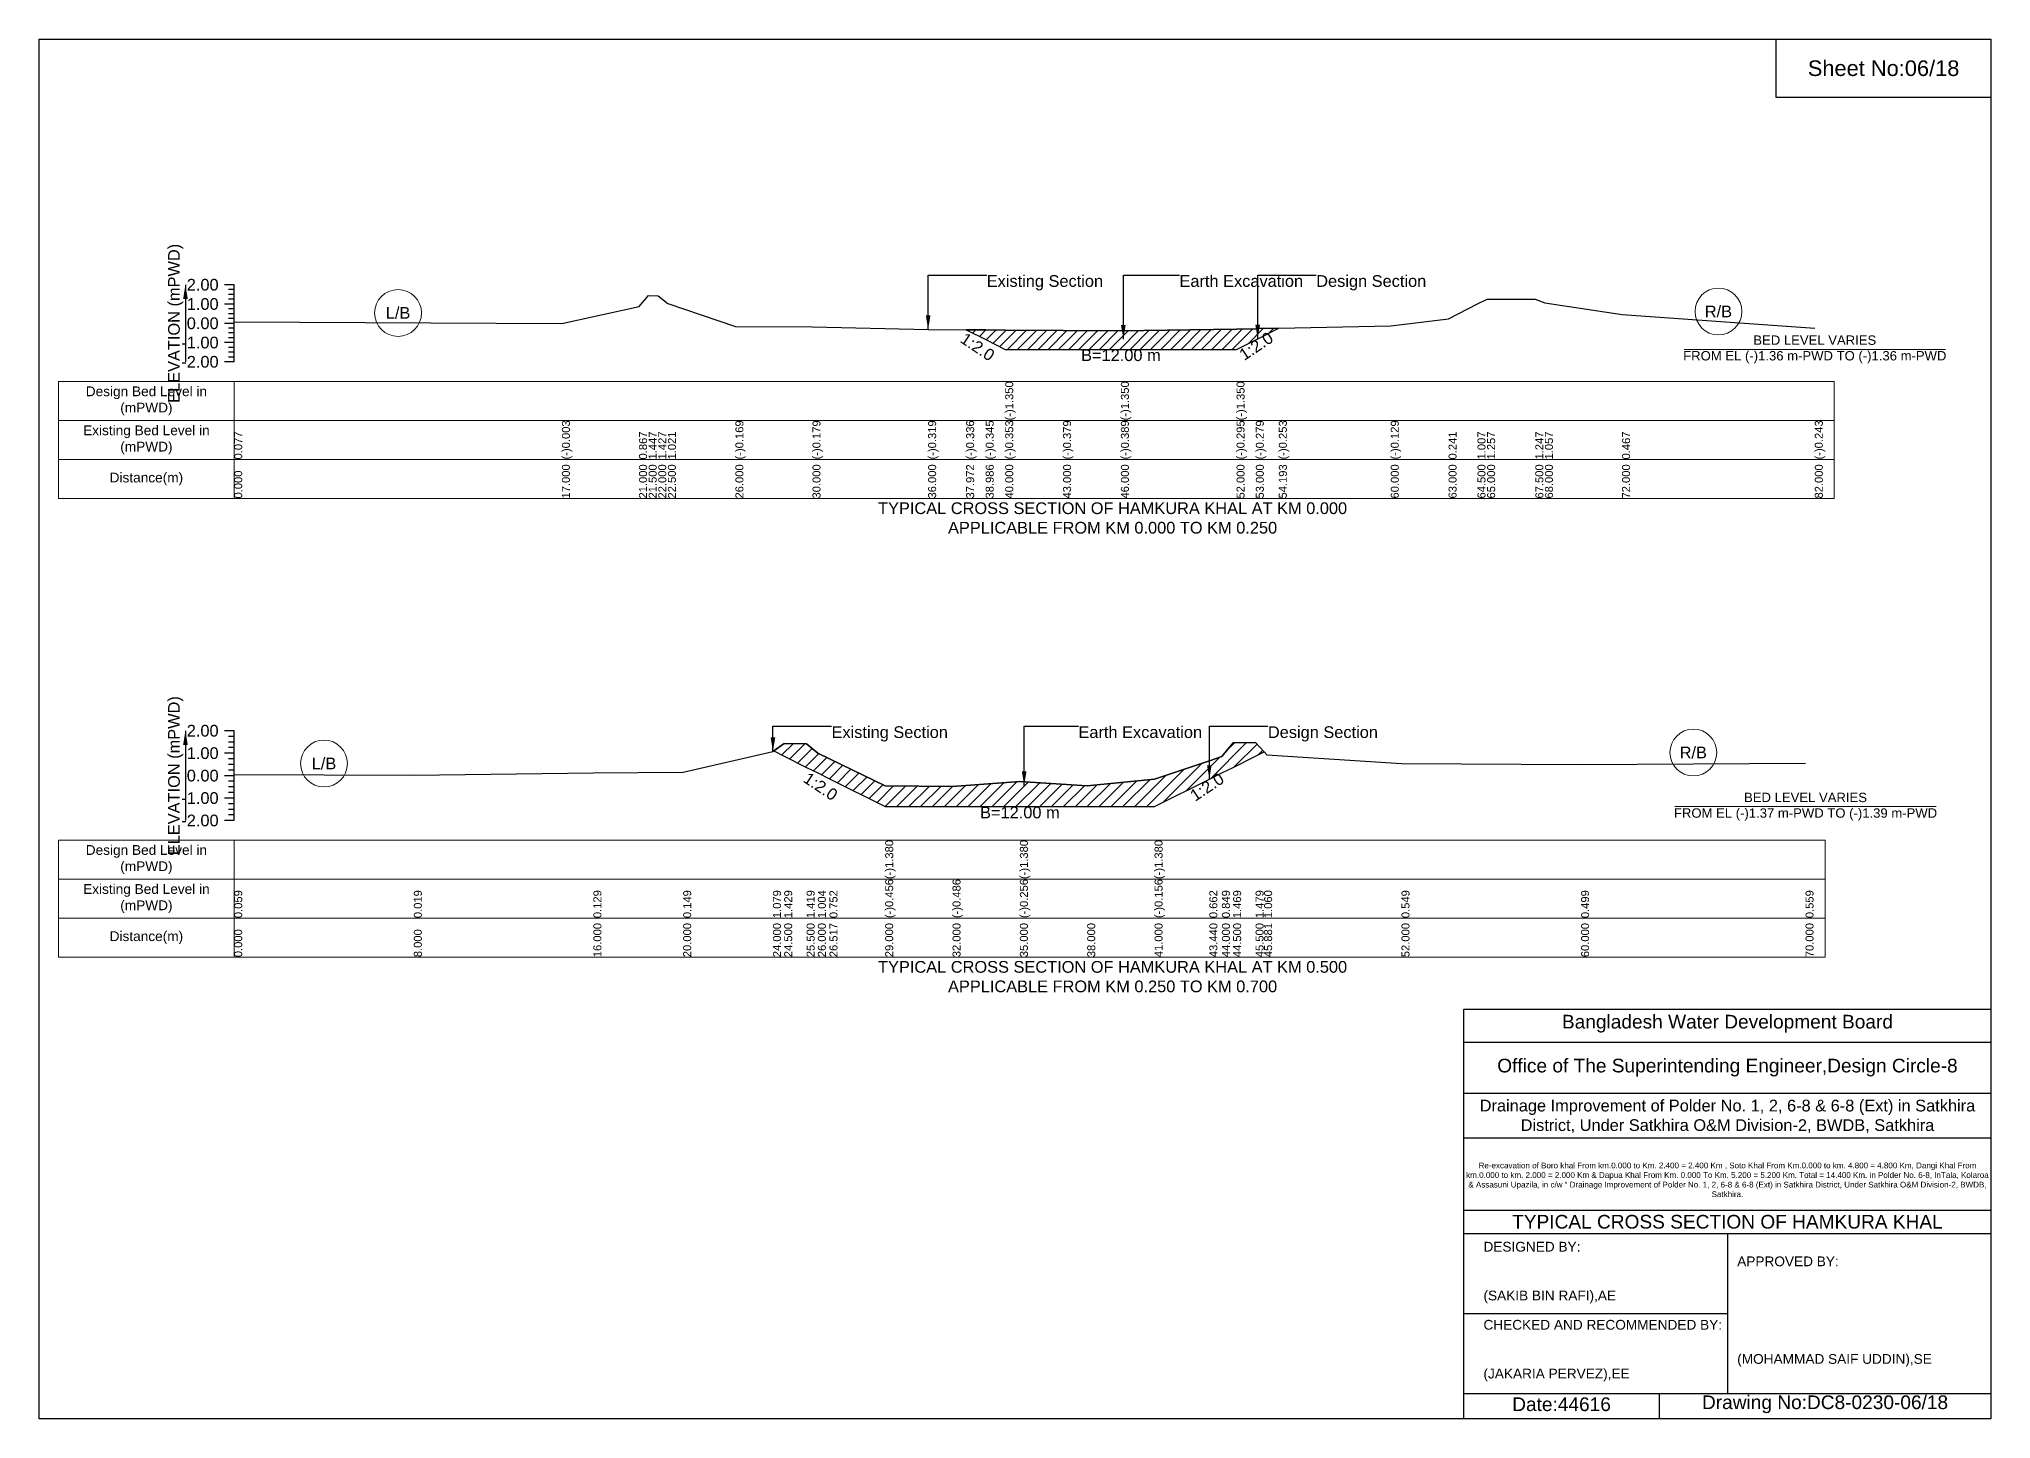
# Model space of a CAD drawing. Header units: inches. Extents: x 91000 to 278000, y -5656 to 20000.
# Drawn here: x 150000 to 158000, y 14344 to 20000 of the extents above; entities that cross this region are included whole.
import ezdxf

# ---------------------------------------------------------------- set-up
doc = ezdxf.new("R2010")
doc.units = ezdxf.units.IN
doc.header["$LTSCALE"] = 7
doc.header["$MEASUREMENT"] = 0
for name, color, linetype, lineweight in [('Cross section Data Border', 7, 'Continuous', 9), ('Cross Section Labels', 7, 'Continuous', 9), ('Existing_Bed_Level for Xsection', 7, 'Continuous', 25)]:
    doc.layers.add(name, color=color, linetype=linetype, lineweight=lineweight)
doc.styles.get("Standard").update_dxf_attribs({"font": 'arial.ttf'})
doc.dimstyles.get("Standard").update_dxf_attribs({"dimtxt": 0.18, "dimasz": 0.18, "dimexe": 0.18, "dimexo": 0.0625, "dimgap": 0.09, "dimtad": 0, "dimtih": 1, "dimtoh": 1, "dimdec": 4, "dimzin": 0, "dimdsep": 46, "dimtxsty": 'Standard', "dimcen": 0.09, "dimadec": 0, "dimazin": 0, "dimtfac": 1, "dimtdec": 4, "dimtofl": 0, "dimtmove": 0, "dimatfit": 3, "dimfxl": 1, "dimtolj": 1, "dimtzin": 0, "dimarcsym": 0})

msp = doc.modelspace()

# ---------------------------------------------------------------- hatches: boundary and pattern name
at = {"layer": 'Existing_Bed_Level for Xsection'}
h = msp.add_hatch(dxfattribs=at)
h.set_pattern_fill('ANSI31', color=256, scale=237, style=0)
h.paths.add_polyline_path([(153799.8, 18808.2), (153879.9, 18768.1), (153960, 18728.1), (154197, 18728.1), (154434, 18728.1), (154908, 18728.1), (154987, 18767.6), (154994.6, 18771.4), (155081.3, 18814.7), (154994.6, 18812.9), (154987, 18812.7), (154908, 18811.4), (154434, 18804), (154197, 18804.8), (153960, 18806.8), (153879.9, 18807.5)])
h = msp.add_hatch(dxfattribs=at)
h.set_pattern_fill('ANSI31', color=256, scale=276, style=0)
h.paths.add_polyline_path([(153011.1, 17082.2), (153054, 17060.8), (153146, 17014.8), (153192, 16991.8), (153239.6, 16968), (153468, 16853.8), (153744, 16853.8), (154020, 16853.8), (154296, 16853.8), (154572, 16853.8), (154796.5, 16966), (154848, 16991.8), (154894, 17014.8), (154986, 17060.8), (155021, 17078.3), (154986, 17116.8), (154894, 17115.9), (154848, 17058.8), (154796.5, 17041.6), (154572, 16966.4), (154296, 16938.8), (154020, 16957.2), (153744, 16936), (153468, 16938.8), (153239.6, 17049.9), (153192, 17073.1), (153146, 17111.3), (153054, 17112.2)])

# ---------------------------------------------------------------- linework, layer by layer
for points in [[(150000, 20000), (158000, 20000), (158000, 14344), (150000, 14344)], [(157120, 20000), (158000, 20000), (158000, 19760), (157120, 19760)]]:
    msp.add_lwpolyline(points, close=True)
for points in [[(155840, 14344), (155840, 16024), (158000, 16024)], [(155840, 15888), (158000, 15888)], [(155840, 15680), (158000, 15680)], [(155840, 15496), (158000, 15496)], [(155840, 15200), (158000, 15200)], [(155840, 15104), (158000, 15104)], [(156920, 15104), (156920, 14448)], [(155840, 14776), (156920, 14776)], [(155840, 14448), (158000, 14448)], [(156640, 14448), (156640, 14344)]]:
    msp.add_lwpolyline(points)
at = {"layer": 'Cross section Data Border'}
for points in [[(150080, 18596.7), (157358, 18596.7), (157358, 18116.7), (150080, 18116.7)], [(150080, 16716.7), (157320, 16716.7), (157320, 16236.7), (150080, 16236.7)]]:
    msp.add_lwpolyline(points, close=True, dxfattribs=at)
for points in [[(150800, 18596.7), (150800, 18116.7)], [(150080, 18436.7), (157358, 18436.7)], [(150080, 18276.7), (157358, 18276.7)], [(150800, 16716.7), (150800, 16236.7)], [(150080, 16556.7), (157320, 16556.7)], [(150080, 16396.7), (157320, 16396.7)]]:
    msp.add_lwpolyline(points, dxfattribs=at)
at = {"layer": 'Cross Section Labels'}
for points in [[(156742.2, 18728.1), (157813.8, 18728.1)], [(156704.2, 16853.8), (157775.8, 16853.8)]]:
    msp.add_lwpolyline(points, dxfattribs=at)
for centre in [(151471.5, 18877.2), (156883, 18883.1), (151168, 17030.3), (156780, 17075.4)]:
    msp.add_circle(centre, 96, dxfattribs=at)
at = {"layer": 'Existing_Bed_Level for Xsection'}
for points in [[(150800, 18992.7), (150760, 18992.7)], [(150800, 18973), (150776, 18973)], [(150800, 18676.7), (150800, 18755.7), (150800, 18834.7), (150800, 18913.7), (150800, 18992.7)], [(150800, 18913.7), (150760, 18913.7)], [(150800, 18953.2), (150776, 18953.2)], [(150800, 18933.5), (150776, 18933.5)], [(150800, 18894), (150776, 18894)], [(150800, 18840.8), (152143, 18834.5), (152459, 18903.2), (152498.5, 18949), (152538, 18947.5), (152577.5, 18915.4), (152854, 18821.4), (153170, 18820.6), (153644, 18809.5), (153799.8, 18808.2), (153879.9, 18807.5), (153960, 18806.8), (153960, 18806.8), (154197, 18804.8), (154434, 18804), (154434, 18804), (154908, 18811.4), (154908, 18811.4), (154987, 18812.7), (154994.6, 18812.9), (155081.3, 18814.7), (155540, 18824.5), (155777, 18853.8), (155895.5, 18914.3), (155935, 18934), (156132.5, 18933.2), (156172, 18918.2), (156488, 18871.6), (157278, 18815.5)], [(150800, 18834.7), (150760, 18834.7)], [(150800, 18874.2), (150776, 18874.2)], [(150800, 18854.5), (150776, 18854.5)], [(150800, 18815), (150776, 18815)], [(150800, 18755.7), (150760, 18755.7)], [(150800, 18795.2), (150776, 18795.2)], [(150800, 18775.5), (150776, 18775.5)], [(150800, 18736), (150776, 18736)], [(150800, 18676.7), (150760, 18676.7)], [(150800, 18716.2), (150776, 18716.2)], [(150800, 18696.5), (150776, 18696.5)], [(150800, 17164.7), (150760, 17164.7)], [(150800, 17141.7), (150776, 17141.7)], [(150800, 16796.7), (150800, 16888.7), (150800, 16980.7), (150800, 17072.7), (150800, 17164.7)], [(150800, 17072.7), (150760, 17072.7)], [(150800, 17118.7), (150776, 17118.7)], [(150800, 17095.7), (150776, 17095.7)], [(150800, 17049.7), (150776, 17049.7)], [(150800, 16986.1), (151536, 16982.5), (152272, 16992.6), (152640, 16994.4), (153008, 17080), (153011.1, 17082.2), (153054, 17112.2), (153146, 17111.3), (153192, 17073.1), (153239.6, 17049.9), (153468, 16938.8), (153468, 16938.8), (153744, 16936), (154020, 16957.2), (154020, 16957.2), (154296, 16938.8), (154572, 16966.4), (154572, 16966.4), (154796.5, 17041.6), (154848, 17058.8), (154894, 17115.9), (154986, 17116.8), (155021, 17078.3), (155032, 17066.2), (155584, 17031.2), (156320, 17026.6), (157240, 17032.1)], [(150800, 16980.7), (150760, 16980.7)], [(150800, 17026.7), (150776, 17026.7)], [(150800, 17003.7), (150776, 17003.7)], [(150800, 16888.7), (150760, 16888.7)], [(150800, 16957.7), (150776, 16957.7)], [(150800, 16934.7), (150776, 16934.7)], [(150800, 16911.7), (150776, 16911.7)], [(150800, 16865.7), (150776, 16865.7)], [(150800, 16842.7), (150776, 16842.7)], [(150800, 16819.7), (150776, 16819.7)], [(150800, 16796.7), (150760, 16796.7)]]:
    msp.add_lwpolyline(points, dxfattribs=at)
for points in [[(153799.8, 18808.2), (153879.9, 18768.1), (153960, 18728.1), (153960, 18728.1), (154197, 18728.1), (154434, 18728.1), (154434, 18728.1), (154908, 18728.1), (154908, 18728.1), (154987, 18767.6), (154994.6, 18771.4), (155081.3, 18814.7), (155081.3, 18814.7), (155081.3, 18814.7), (154994.6, 18812.9), (154987, 18812.7), (154908, 18811.4), (154908, 18811.4), (154434, 18804), (154434, 18804), (154197, 18804.8), (153960, 18806.8), (153960, 18806.8), (153879.9, 18807.5)], [(153011.1, 17082.2), (153011.1, 17082.2), (153054, 17060.8), (153146, 17014.8), (153192, 16991.8), (153239.6, 16968), (153468, 16853.8), (153468, 16853.8), (153744, 16853.8), (154020, 16853.8), (154020, 16853.8), (154296, 16853.8), (154572, 16853.8), (154572, 16853.8), (154796.5, 16966), (154848, 16991.8), (154894, 17014.8), (154986, 17060.8), (155021, 17078.3), (154986, 17116.8), (154894, 17115.9), (154848, 17058.8), (154796.5, 17041.6), (154572, 16966.4), (154572, 16966.4), (154296, 16938.8), (154020, 16957.2), (154020, 16957.2), (153744, 16936), (153468, 16938.8), (153468, 16938.8), (153239.6, 17049.9), (153192, 17073.1), (153146, 17111.3), (153054, 17112.2), (153011.1, 17082.2)]]:
    msp.add_lwpolyline(points, close=True, dxfattribs=at)

# ---------------------------------------------------------------- texts
at = {"attachment_point": 5}
for s, insert, char_height in [('Sheet No:06/18', (157560, 19880), 64), ('Bangladesh Water Development Board', (156920, 15964), 56), ('Office of The Superintending Engineer,Design Circle-8', (156920, 15784), 56)]:
    msp.add_mtext(s, dxfattribs=dict(at, insert=insert, char_height=char_height))
for s, insert, char_height, width, attachment_point in [('Drainage Improvement of Polder No. 1, 2, 6-8 & 6-8 (Ext) in Satkhira District, Under Satkhira O&M Division-2, BWDB, Satkhira', (156920, 15584), 48, 2240, 5), ('Re-excavation of Boro khal From km.0.000 to Km. 2.400 = 2.400 Km , Soto Khal From Km.0.000 to km. 4.800 = 4.800 Km, Dangi Khal From km.0.000 to km. 2.000 = 2.000 Km & Dapua Khal From Km. 0.000 To Km. 5.200 = 5.200 Km. Total = 14.400 Km. in Polder No. 6-8, InTala, Kolaroa & Assasuni Upazila, in c/w “ Drainage Improvement of Polder No. 1, 2, 6-8 & 6-8 (Ext) in Satkhira District, Under Satkhira O&M Division-2, BWDB, Satkhira.', (156920, 15324), 23.565, 2160, 5), ('TYPICAL CROSS SECTION OF HAMKURA KHAL', (156920, 15152), 56, 2240, 5), ('DESIGNED BY:^J^J^J(SAKIB BIN RAFI),AE', (155920, 14944), 40, 1120, 4), ('APPROVED BY:^J^J^J^J^J^J(MOHAMMAD SAIF UDDIN),SE', (156960, 14784), 40, 1120, 4), ('CHECKED AND RECOMMENDED BY:^J^J^J(JAKARIA PERVEZ),EE', (155920, 14624), 40, 1120, 4), ('Date:44616', (156240, 14404), 56, 1120, 5), ('Drawing No:DC8-0230-06/18', (157320, 14404), 56, 1760, 5)]:
    msp.add_mtext(s, dxfattribs=dict(insert=insert, char_height=char_height, width=width, attachment_point=attachment_point))
at = {"layer": 'Cross section Data Border', "char_height": 40, "width": 640, "attachment_point": 5}
for s, insert in [('Design Bed Level in (mPWD)', (150440, 18516.7)), ('Existing Bed Level in (mPWD)', (150440, 18356.7)), ('Distance(m)', (150440, 18196.7)), ('Design Bed Level in (mPWD)', (150440, 16636.7)), ('Existing Bed Level in (mPWD)', (150440, 16476.7)), ('Distance(m)', (150440, 16316.7))]:
    msp.add_mtext(s, dxfattribs=dict(at, insert=insert))
at = {"layer": 'Cross Section Labels'}
for s, insert, char_height, attachment_point in [('Existing Section', (153884, 19032.2), 48, 1), ('Earth Excavation', (154674, 19032.2), 48, 1), ('Design Section', (155234.6, 19032.2), 48, 1), ('L/B', (151471.5, 18877.2), 48, 5), ('R/B', (156883, 18883.1), 48, 5), ('B=12.00 m', (154434, 18728.1), 48, 2), ('BED LEVEL VARIES ^JFROM EL (-)1.36 m-PWD TO (-)1.36 m-PWD', (157278, 18728.1), 38.4, 5), ('TYPICAL CROSS SECTION OF HAMKURA KHAL AT KM 0.000^JAPPLICABLE FROM KM 0.000 TO KM 0.250', (154400, 18036.7), 48, 5), ('Existing Section', (153248, 17183.1), 48, 1), ('Earth Excavation', (154260, 17183.1), 48, 1), ('Design Section', (155036.5, 17183.1), 48, 1), ('L/B', (151168, 17030.3), 48, 5), ('R/B', (156780, 17075.4), 48, 5), ('BED LEVEL VARIES ^JFROM EL (-)1.37 m-PWD TO (-)1.39 m-PWD', (157240, 16853.8), 38.4, 5), ('B=12.00 m', (154020, 16853.8), 48, 2), ('TYPICAL CROSS SECTION OF HAMKURA KHAL AT KM 0.500^JAPPLICABLE FROM KM 0.250 TO KM 0.700', (154400, 16156.7), 48, 5)]:
    msp.add_mtext(s, dxfattribs=dict(at, insert=insert, char_height=char_height, attachment_point=attachment_point))
at = {"layer": 'Cross Section Labels', "char_height": 48, "attachment_point": 2}
for insert, rotation in [((153860.1, 18758.3), 326.30993), ((154974.9, 18761.5), 33.69007), ((153216.6, 16956.5), 326.30993), ((154773.5, 16954.5), 33.69007)]:
    msp.add_mtext('1:2.0', dxfattribs=dict(at, insert=insert, rotation=rotation))
at = {"layer": 'Existing_Bed_Level for Xsection', "rotation": 90}
for s, insert, char_height, attachment_point in [('ELEVATION (mPWD)', (150560, 18834.7), 48, 5), ('(-)1.350', (153960, 18436.7), 32.8, 1), ('(-)1.350', (154434, 18436.7), 32.8, 1), ('(-)1.350', (154908, 18436.7), 32.8, 1), ('(-)0.003', (152143, 18276.7), 32.8, 1), ('(-)0.169', (152854, 18276.7), 32.8, 1), ('(-)0.179', (153170, 18276.7), 32.8, 1), ('(-)0.319', (153644, 18276.7), 32.8, 1), ('(-)0.336', (153799.8, 18276.7), 32.8, 1), ('(-)0.345', (153879.9, 18276.7), 32.8, 1), ('(-)0.353', (153960, 18276.7), 32.8, 1), ('(-)0.379', (154197, 18276.7), 32.8, 1), ('(-)0.389', (154434, 18276.7), 32.8, 1), ('(-)0.295', (154908, 18276.7), 32.8, 1), ('(-)0.279', (154987, 18276.7), 32.8, 1), ('(-)0.253', (155081.3, 18276.7), 32.8, 1), ('(-)0.129', (155540, 18276.7), 32.8, 1), ('(-)0.243', (157278, 18276.7), 32.8, 1), ('0.077', (150800, 18276.7), 32.8, 1), ('0.867', (152459, 18276.7), 32.8, 1), ('1.447', (152498.5, 18276.7), 32.8, 1), ('1.427', (152538, 18276.7), 32.8, 1), ('1.021', (152577.5, 18276.7), 32.8, 1), ('0.241', (155777, 18276.7), 32.8, 1), ('1.007', (155895.5, 18276.7), 32.8, 1), ('1.257', (155935, 18276.7), 32.8, 1), ('1.247', (156132.5, 18276.7), 32.8, 1), ('1.057', (156172, 18276.7), 32.8, 1), ('0.467', (156488, 18276.7), 32.8, 1), ('17.000', (152143, 18116.7), 32.8, 1), ('21.000', (152459, 18116.7), 32.8, 1), ('21.500', (152498.5, 18116.7), 32.8, 1), ('22.000', (152538, 18116.7), 32.8, 1), ('22.500', (152577.5, 18116.7), 32.8, 1), ('26.000', (152854, 18116.7), 32.8, 1), ('30.000', (153170, 18116.7), 32.8, 1), ('36.000', (153644, 18116.7), 32.8, 1), ('37.972', (153799.8, 18116.7), 32.8, 1), ('38.986', (153879.9, 18116.7), 32.8, 1), ('40.000', (153960, 18116.7), 32.8, 1), ('43.000', (154197, 18116.7), 32.8, 1), ('46.000', (154434, 18116.7), 32.8, 1), ('52.000', (154908, 18116.7), 32.8, 1), ('53.000', (154987, 18116.7), 32.8, 1), ('54.193', (155081.3, 18116.7), 32.8, 1), ('60.000', (155540, 18116.7), 32.8, 1), ('63.000', (155777, 18116.7), 32.8, 1), ('64.500', (155895.5, 18116.7), 32.8, 1), ('65.000', (155935, 18116.7), 32.8, 1), ('67.500', (156132.5, 18116.7), 32.8, 1), ('68.000', (156172, 18116.7), 32.8, 1), ('72.000', (156488, 18116.7), 32.8, 1), ('82.000', (157278, 18116.7), 32.8, 1), ('0.000', (150800, 18116.7), 32.8, 1), ('ELEVATION (mPWD)', (150560, 16980.7), 48, 5), ('(-)1.380', (153468, 16556.7), 32.8, 1), ('(-)1.380', (154020, 16556.7), 32.8, 1), ('(-)1.380', (154572, 16556.7), 32.8, 1), ('0.059', (150800, 16396.7), 32.8, 1), ('0.019', (151536, 16396.7), 32.8, 1), ('0.129', (152272, 16396.7), 32.8, 1), ('0.149', (152640, 16396.7), 32.8, 1), ('1.079', (153008, 16396.7), 32.8, 1), ('1.429', (153054, 16396.7), 32.8, 1), ('1.419', (153146, 16396.7), 32.8, 1), ('1.004', (153192, 16396.7), 32.8, 1), ('0.752', (153239.6, 16396.7), 32.8, 1), ('(-)0.456', (153468, 16396.7), 32.8, 1), ('(-)0.486', (153744, 16396.7), 32.8, 1), ('(-)0.256', (154020, 16396.7), 32.8, 1), ('(-)0.156', (154572, 16396.7), 32.8, 1), ('0.662', (154796.5, 16396.7), 32.8, 1), ('0.849', (154848, 16396.7), 32.8, 1), ('1.469', (154894, 16396.7), 32.8, 1), ('1.479', (154986, 16396.7), 32.8, 1), ('1.060', (155021, 16396.7), 32.8, 1), ('0.549', (155584, 16396.7), 32.8, 1), ('0.499', (156320, 16396.7), 32.8, 1), ('0.559', (157240, 16396.7), 32.8, 1), ('0.000', (150800, 16236.7), 32.8, 1), ('8.000', (151536, 16236.7), 32.8, 1), ('16.000', (152272, 16236.7), 32.8, 1), ('20.000', (152640, 16236.7), 32.8, 1), ('24.000', (153008, 16236.7), 32.8, 1), ('24.500', (153054, 16236.7), 32.8, 1), ('25.500', (153146, 16236.7), 32.8, 1), ('26.000', (153192, 16236.7), 32.8, 1), ('26.517', (153239.6, 16236.7), 32.8, 1), ('29.000', (153468, 16236.7), 32.8, 1), ('32.000', (153744, 16236.7), 32.8, 1), ('35.000', (154020, 16236.7), 32.8, 1), ('38.000', (154296, 16236.7), 32.8, 1), ('41.000', (154572, 16236.7), 32.8, 1), ('43.440', (154796.5, 16236.7), 32.8, 1), ('44.000', (154848, 16236.7), 32.8, 1), ('44.500', (154894, 16236.7), 32.8, 1), ('45.500', (154986, 16236.7), 32.8, 1), ('45.881', (155021, 16236.7), 32.8, 1), ('52.000', (155584, 16236.7), 32.8, 1), ('60.000', (156320, 16236.7), 32.8, 1), ('70.000', (157240, 16236.7), 32.8, 1)]:
    msp.add_mtext(s, dxfattribs=dict(at, insert=insert, char_height=char_height, attachment_point=attachment_point))
at = {"layer": 'Existing_Bed_Level for Xsection', "char_height": 48, "attachment_point": 6}
for s, insert in [('2.00', (150736, 18992.7)), ('1.00', (150736, 18913.7)), ('0.00', (150736, 18834.7)), ('-1.00', (150736, 18755.7)), ('-2.00', (150736, 18676.7)), ('2.00', (150736, 17164.7)), ('1.00', (150736, 17072.7)), ('0.00', (150736, 16980.7)), ('-1.00', (150736, 16888.7)), ('-2.00', (150736, 16796.7))]:
    msp.add_mtext(s, dxfattribs=dict(at, insert=insert))

# ---------------------------------------------------------------- leaders
at = {"layer": 'Cross Section Labels', "annotation_type": 0, "has_hookline": 1, "hookline_direction": 0}
for points, text_width in [([(153644, 18809.5), (153644, 19032.2), (153883.9, 19032.2)], 467.2), ([(154444.1, 18769.7), (154444.1, 19032.2), (154673.9, 19032.2)], 497), ([(154994.6, 18771.4), (154994.6, 19032.2), (155234.5, 19032.2)], 441.2), ([(153008, 17080), (153008, 17183.1), (153247.9, 17183.1)], 467.2), ([(154037.5, 16940.6), (154037.5, 17183.1), (154259.9, 17183.1)], 497), ([(154796.5, 16966), (154796.5, 17183.1), (155036.4, 17183.1)], 441.2)]:
    msp.add_leader(points, dimstyle='Standard', override={"dimasz": 57.6}, dxfattribs=dict(at, text_width=text_width))
at = {"layer": 'Existing_Bed_Level for Xsection'}
for points in [[(150600, 18992.7), (150600, 18676.7)], [(150600, 17164.7), (150600, 16796.7)]]:
    msp.add_leader(points, dimstyle='Standard', override={"dimasz": 57.6}, dxfattribs=at)

doc.saveas('drawing.dxf')
